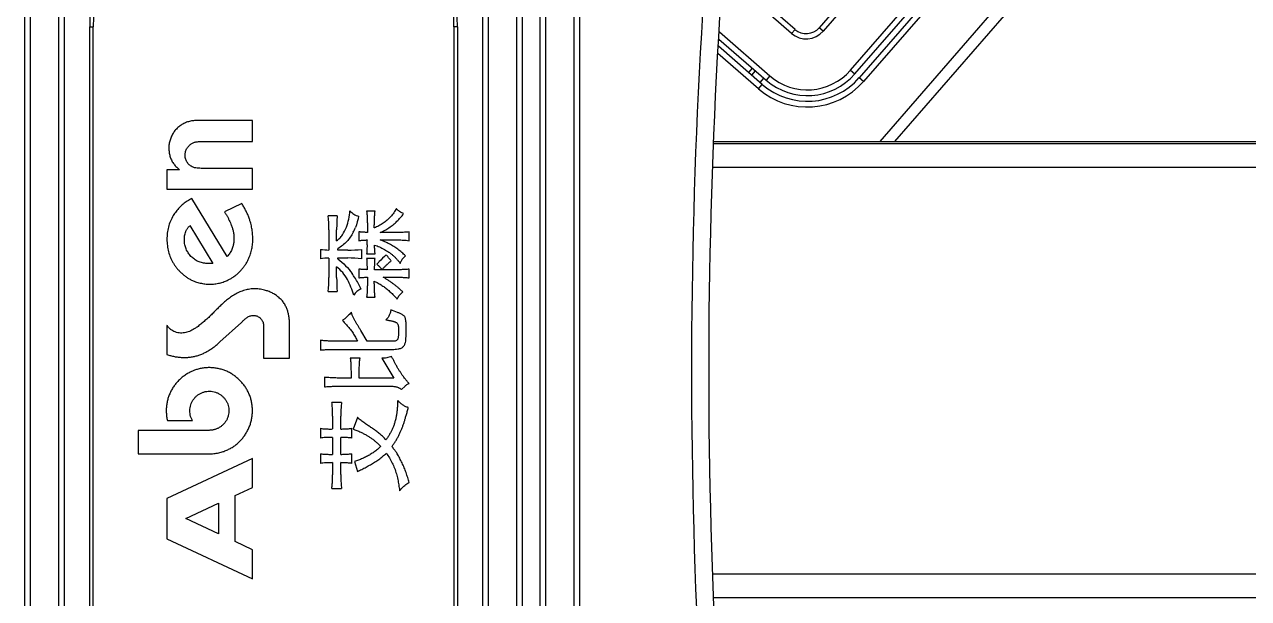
# Model space of a CAD drawing. Header units: millimetres. Extents: x -1070 to 42146, y 1440 to 12921.
# Drawn here: x 30904.1 to 31011, y 7308.5 to 7358.7 of the extents above; entities that cross this region are included whole.
import ezdxf

# ---------------------------------------------------------------- set-up
doc = ezdxf.new("R2010")
doc.units = ezdxf.units.MM
for name, color, linetype in [('DW-PLUS-PEIDIANHE实线CONTINUOUS', 7, 'Continuous'), ('DW-PLUS-XIANGTI实线CONTINUOUS', 7, 'Continuous'), ('MOUZU_COVER实线CONTINUOUS', 7, 'Continuous')]:
    doc.layers.add(name, color=color, linetype=linetype)

# ---------------------------------------------------------------- blocks, each defined once
blk = doc.blocks.new('HJRTY45UYJDFGD')
at = {"layer": 'DW-PLUS-PEIDIANHE实线CONTINUOUS', "color": 251}
for p, q in [((-18.25, 201.08), (-18.25, 798.72)), ((18.25, 798.72), (18.25, 201.08)), ((-18.75, 201.67), (-18.75, 798.13)), ((18.75, 798.13), (18.75, 201.67)), ((-21.75, 797.26), (-21.75, 202.54)), ((-21.25, 797.09), (-21.25, 202.71)), ((21.25, 202.71), (21.25, 797.09)), ((21.75, 202.54), (21.75, 797.26)), ((23.25, 796.54), (23.25, 203.26)), ((23.75, 795.88), (23.75, 203.92)), ((26.25, 205.3), (26.25, 794.5)), ((26.75, 205.18), (26.75, 794.62)), ((-16.05, 469.9), (-16.05, 529.9)), ((-16.05, 529.9), (-15.75, 529.9)), ((-15.75, 469.9), (-15.75, 529.9)), ((15.75, 529.9), (15.75, 469.9)), ((16.05, 529.9), (15.75, 529.9)), ((16.05, 529.9), (16.05, 469.9)), ((-1.84, 521.72), (-6.65, 521.72)), ((-1.84, 519.89), (-1.84, 521.72)), ((-5.98, 519.89), (-1.84, 519.89)), ((-9.31, 517.4), (-9.31, 515.73)), ((-8.2, 517.4), (-9.31, 517.4)), ((-1.84, 517.54), (-5.98, 517.54)), ((-1.84, 515.73), (-1.84, 517.54)), ((-9.31, 515.73), (-1.84, 515.73)), ((-4.05, 509.84), (-7.15, 514.92)), ((-2.78, 514.48), (-4.28, 513.74)), ((5.57, 513.4), (4.78, 513.4)), ((8.87, 513.8), (8.13, 513.8)), ((-7.31, 512.54), (-5.31, 509.24)), ((4.84, 512.19), (4.84, 510.41)), ((5.51, 511.21), (5.51, 512.19)), ((8.2, 512.59), (8.2, 511.95)), ((8.8, 512.34), (8.8, 512.59)), ((7.44, 512), (7.44, 511.23)), ((10.62, 511.94), (9.3, 511.94)), ((9.3, 511.3), (10.62, 511.3)), ((11.83, 511.23), (11.83, 512)), ((4.09, 510.47), (4.09, 509.65)), ((5.61, 510.4), (5.61, 510.53)), ((6.48, 510.4), (5.61, 510.4)), ((7.7, 509.65), (7.7, 510.47)), ((8.13, 510.09), (8.87, 510.09)), ((8.18, 510.87), (8.16, 510.43)), ((-5.31, 509.24), (-5.43, 509.23)), ((4.84, 509.71), (4.84, 508.01)), ((5.51, 508.01), (5.51, 508.95)), ((5.61, 509.63), (5.61, 509.72)), ((5.61, 509.72), (6.48, 509.72)), ((8.87, 509.68), (8.13, 509.68)), ((8.16, 509.36), (8.19, 508.69)), ((8.81, 508.68), (8.84, 509.36)), ((9.2, 509.36), (9.02, 509.17)), ((9.34, 508.87), (9.48, 508.72)), ((7.44, 508.75), (7.44, 507.98)), ((8.2, 508.04), (8.2, 507.5)), ((10.62, 508.68), (8.81, 508.68)), ((9.56, 508.05), (10.62, 508.05)), ((11.83, 507.98), (11.83, 508.75)), ((4.78, 506.79), (5.57, 506.79)), ((7.64, 507.01), (7.38, 507.52)), ((8.8, 507.55), (8.8, 507.69)), ((8.13, 506.29), (8.87, 506.29)), ((10.83, 504.97), (10.24, 505.19)), ((-9.31, 503.83), (-9.31, 501.29)), ((-4.69, 502.39), (-2.8, 504.1)), ((-0.87, 503.8), (-0.87, 500.96)), ((1.39, 500.96), (1.39, 503.89)), ((4.1, 502.53), (4.1, 501.68)), ((7.33, 502.46), (5.31, 502.46)), ((8.19, 502.46), (7.62, 503.4)), ((10.34, 502.46), (8.19, 502.46)), ((5.31, 501.74), (10.36, 501.74)), ((-0.87, 500.96), (1.39, 500.96)), ((7.55, 500.98), (6.7, 500.98)), ((9.45, 500.96), (10.5, 499.24)), ((-6.91, 499.91), (-7.34, 499.72)), ((4.44, 499.31), (4.44, 498.46)), ((6.77, 499.24), (5.65, 499.24)), ((6.77, 499.77), (6.77, 499.24)), ((7.48, 499.24), (7.48, 499.77)), ((10.5, 499.24), (7.48, 499.24)), ((5.65, 498.53), (10.32, 498.53)), ((11.18, 498.25), (11.48, 498.53)), ((5.94, 497.11), (5.09, 497.11)), ((-9.27, 495.54), (-7.09, 495.54)), ((5.16, 495.9), (5.16, 494.79)), ((5.87, 494.78), (5.87, 495.9)), ((7.34, 495.79), (6.94, 494.77)), ((-11.81, 494.67), (-11.81, 492.61)), ((-5.62, 494.67), (-11.81, 494.67)), ((4.1, 494.85), (4.1, 494)), ((5.16, 494.06), (5.16, 492.57)), ((5.87, 492.57), (5.87, 494.06)), ((6.84, 494), (6.84, 494.85)), ((-11.81, 492.61), (-6.11, 492.61)), ((-1.84, 492.21), (-9.31, 488.73)), ((-1.84, 489.68), (-1.84, 492.21)), ((4.1, 492.63), (4.1, 491.78)), ((5.16, 491.85), (5.16, 490.8)), ((5.87, 490.81), (5.87, 491.85)), ((6.84, 491.78), (6.84, 492.63)), ((7.06, 491.94), (7.32, 491.08)), ((-3.35, 488.97), (-1.84, 489.68)), ((5.09, 489.6), (5.94, 489.6)), ((-9.31, 488.73), (-9.31, 485.2)), ((-3.35, 484.96), (-3.35, 488.97)), ((-7.65, 486.96), (-4.8, 488.3)), ((-4.8, 488.3), (-4.8, 485.63)), ((-4.8, 485.63), (-7.65, 486.96)), ((-9.31, 485.2), (-1.84, 481.72)), ((-1.84, 484.25), (-3.35, 484.96)), ((-1.84, 481.72), (-1.84, 484.25))]:
    blk.add_line(p, q, dxfattribs=at)
for centre, radius, start, end in [((538, 499.9), 501.5, 173.6596, 186.3404), ((538, 499.9), 500, 173.7134, 186.2866), ((0, 529.9), 16.05, 0, 180), ((0, 529.9), 15.75, 0, 180), ((3.13, 513.97), 4.32, 332.3619, 338.417), ((-30.88, 512.12), 39.08, 358.1741, 358.7873), ((18.32, 500.69), 12.59, 132.3095, 136.4198), ((0.82, 504.06), 7.41, 31.8407, 35.4641), ((-0.41, 503.3), 8.86, 28.4225, 31.8243)]:
    blk.add_arc(centre, radius, start, end, dxfattribs=at)
for points, knots in [([(-6.65, 521.72), (-6.77, 521.72), (-7, 521.71), (-7.35, 521.65), (-7.69, 521.54), (-8, 521.37), (-8.19, 521.23), (-8.28, 521.16)], [0, 0, 0, 0, 0.200066, 0.400052, 0.599947, 0.799901, 1, 1, 1, 1]), ([(-8.28, 521.16), (-8.37, 521.08), (-8.56, 520.92), (-8.78, 520.61), (-8.95, 520.28), (-9.08, 519.93), (-9.12, 519.69), (-9.14, 519.56)], [0, 0, 0, 0, 0.199804, 0.399843, 0.599952, 0.800054, 1, 1, 1, 1]), ([(-9.14, 519.56), (-9.14, 519.45), (-9.15, 519.21), (-9.11, 518.86), (-9.03, 518.52), (-8.89, 518.2), (-8.7, 517.9), (-8.46, 517.64), (-8.29, 517.48), (-8.2, 517.4)], [0, 0, 0, 0, 0.142922, 0.285793, 0.428609, 0.571395, 0.714214, 0.857083, 1, 1, 1, 1]), ([(-7.12, 517.68), (-7.21, 517.74), (-7.39, 517.85), (-7.58, 518.1), (-7.7, 518.4), (-7.74, 518.71), (-7.69, 519.02), (-7.57, 519.32), (-7.43, 519.47), (-7.36, 519.55)], [0, 0, 0, 0, 0.142869, 0.285667, 0.428515, 0.571409, 0.714313, 0.857179, 1, 1, 1, 1]), ([(-7.36, 519.55), (-7.33, 519.58), (-7.26, 519.64), (-7.15, 519.71), (-7.03, 519.77), (-6.91, 519.82), (-6.82, 519.84), (-6.78, 519.85)], [0, 0, 0, 0, 0.20003, 0.400056, 0.600073, 0.800068, 1, 1, 1, 1]), ([(-6.78, 519.85), (-6.73, 519.86), (-6.63, 519.87), (-6.48, 519.88), (-6.32, 519.89), (-6.16, 519.89), (-6.04, 519.89), (-5.98, 519.89)], [0, 0, 0, 0, 0.190233, 0.380375, 0.570526, 0.760683, 1, 1, 1, 1]), ([(-5.98, 517.54), (-6.06, 517.54), (-6.21, 517.54), (-6.44, 517.55), (-6.68, 517.56), (-6.91, 517.59), (-7.05, 517.65), (-7.12, 517.68)], [0, 0, 0, 0, 0.200135, 0.400253, 0.600346, 0.800314, 1, 1, 1, 1]), ([(-7.15, 514.92), (-7.28, 514.84), (-7.54, 514.69), (-7.89, 514.43), (-8.22, 514.13), (-8.51, 513.79), (-8.68, 513.55), (-8.76, 513.42)], [0, 0, 0, 0, 0.200166, 0.400148, 0.600107, 0.800058, 1, 1, 1, 1]), ([(-2.06, 512.96), (-2.09, 513.07), (-2.16, 513.28), (-2.29, 513.59), (-2.44, 513.89), (-2.6, 514.19), (-2.72, 514.38), (-2.78, 514.48)], [0, 0, 0, 0, 0.200139, 0.400099, 0.600064, 0.800032, 1, 1, 1, 1]), ([(-8.76, 513.42), (-8.84, 513.26), (-9.02, 512.94), (-9.19, 512.42), (-9.29, 511.89), (-9.32, 511.34), (-9.28, 510.8), (-9.19, 510.26), (-9.07, 509.92), (-9, 509.75)], [0, 0, 0, 0, 0.142839, 0.28568, 0.428535, 0.571412, 0.714297, 0.857163, 1, 1, 1, 1]), ([(-4.28, 513.74), (-4.24, 513.67), (-4.15, 513.54), (-4.03, 513.33), (-3.92, 513.11), (-3.81, 512.9), (-3.75, 512.75), (-3.72, 512.67)], [0, 0, 0, 0, 0.20001, 0.400012, 0.600012, 0.800009, 1, 1, 1, 1]), ([(5.51, 511.21), (5.6, 511.28), (5.79, 511.44), (6.1, 511.84), (6.49, 512.61), (6.63, 513.35), (6.67, 513.84)], [0, 0, 0, 0, 0.125086, 0.250245, 0.500347, 1, 1, 1, 1]), ([(5.57, 513.4), (5.54, 513.2), (5.52, 512.8), (5.51, 512.39), (5.51, 512.19)], [0, 0, 0, 0, 0.499656, 1, 1, 1, 1]), ([(6.67, 513.84), (6.77, 513.73), (6.99, 513.51), (7.28, 513.41), (7.43, 513.38)], [0, 0, 0, 0, 0.500422, 1, 1, 1, 1]), ([(8.13, 513.8), (8.14, 513.75), (8.15, 513.63), (8.17, 513.46), (8.18, 513.29), (8.18, 513.11), (8.19, 512.94), (8.19, 512.77), (8.2, 512.65), (8.2, 512.59)], [0, 0, 0, 0, 0.142814, 0.285678, 0.428548, 0.571419, 0.714284, 0.857154, 1, 1, 1, 1]), ([(10.73, 514.05), (10.69, 513.98), (10.62, 513.86), (10.5, 513.67), (10.37, 513.49), (10.23, 513.33), (10.08, 513.17), (9.92, 513.02), (9.75, 512.88), (9.58, 512.75), (9.39, 512.64), (9.2, 512.53), (9, 512.43), (8.87, 512.37), (8.8, 512.34), (8.8, 512.34)], [0, 0, 0, 0, 0.083196, 0.166384, 0.24957, 0.332755, 0.415939, 0.499119, 0.582303, 0.665492, 0.748677, 0.831869, 0.915062, 0.998254, 1, 1, 1, 1]), ([(8.8, 512.59), (8.8, 512.65), (8.81, 512.77), (8.81, 512.94), (8.82, 513.11), (8.82, 513.29), (8.83, 513.46), (8.85, 513.63), (8.86, 513.75), (8.87, 513.8)], [0, 0, 0, 0, 0.144002, 0.28669, 0.429372, 0.572049, 0.714736, 0.857414, 1, 1, 1, 1]), ([(9.3, 511.94), (9.37, 511.97), (9.5, 512.03), (9.7, 512.13), (9.89, 512.24), (10.08, 512.36), (10.27, 512.49), (10.44, 512.62), (10.61, 512.76), (10.78, 512.92), (10.93, 513.08), (11.08, 513.24), (11.22, 513.41), (11.31, 513.53), (11.36, 513.59)], [0, 0, 0, 0, 0.083268, 0.166612, 0.249951, 0.333291, 0.416627, 0.499962, 0.583299, 0.666636, 0.749976, 0.833317, 0.916657, 1, 1, 1, 1]), ([(11.36, 513.59), (11.31, 513.61), (11.21, 513.65), (11.07, 513.73), (10.95, 513.82), (10.83, 513.93), (10.76, 514.01), (10.73, 514.05)], [0, 0, 0, 0, 0.20017, 0.400117, 0.600031, 0.799984, 1, 1, 1, 1]), ([(-7.21, 509.86), (-7.29, 509.96), (-7.46, 510.15), (-7.64, 510.5), (-7.76, 510.87), (-7.8, 511.26), (-7.78, 511.65), (-7.71, 511.9), (-7.67, 512.02)], [0, 0, 0, 0, 0.166762, 0.333394, 0.500045, 0.666766, 0.833456, 1, 1, 1, 1]), ([(-7.67, 512.02), (-7.65, 512.06), (-7.63, 512.12), (-7.58, 512.21), (-7.52, 512.3), (-7.45, 512.39), (-7.38, 512.47), (-7.33, 512.52), (-7.31, 512.54)], [0, 0, 0, 0, 0.16667, 0.333328, 0.499995, 0.666656, 0.833329, 1, 1, 1, 1]), ([(-3.72, 512.67), (-3.68, 512.58), (-3.61, 512.39), (-3.53, 512.11), (-3.47, 511.81), (-3.45, 511.52), (-3.46, 511.22), (-3.49, 510.92), (-3.55, 510.73), (-3.58, 510.64)], [0, 0, 0, 0, 0.142907, 0.28578, 0.428641, 0.571487, 0.714343, 0.857182, 1, 1, 1, 1]), ([(-2.09, 509.86), (-2.04, 510), (-1.94, 510.28), (-1.85, 510.73), (-1.81, 511.18), (-1.81, 511.63), (-1.86, 512.08), (-1.93, 512.53), (-2.01, 512.82), (-2.06, 512.96)], [0, 0, 0, 0, 0.142825, 0.285669, 0.428521, 0.57139, 0.714262, 0.857132, 1, 1, 1, 1]), ([(6.96, 511.97), (6.81, 511.67), (6.43, 511.12), (5.9, 510.7), (5.61, 510.53)], [0, 0, 0, 0, 0.500157, 1, 1, 1, 1]), ([(8.2, 511.95), (8.16, 511.95), (8.09, 511.95), (7.98, 511.96), (7.87, 511.96), (7.77, 511.97), (7.66, 511.98), (7.55, 511.99), (7.48, 512), (7.44, 512)], [0, 0, 0, 0, 0.142818, 0.285693, 0.428575, 0.57145, 0.714321, 0.857196, 1, 1, 1, 1]), ([(7.44, 511.23), (7.49, 511.24), (7.57, 511.25), (7.69, 511.26), (7.82, 511.27), (7.94, 511.28), (8.07, 511.29), (8.15, 511.29), (8.19, 511.29)], [0, 0, 0, 0, 0.166631, 0.333309, 0.499982, 0.66666, 0.833338, 1, 1, 1, 1]), ([(11.52, 509.91), (11.47, 509.96), (11.36, 510.06), (11.2, 510.21), (11.03, 510.35), (10.86, 510.48), (10.68, 510.61), (10.49, 510.73), (10.3, 510.84), (10.11, 510.95), (9.91, 511.04), (9.71, 511.13), (9.51, 511.22), (9.37, 511.28), (9.3, 511.3)], [0, 0, 0, 0, 0.083339, 0.166671, 0.250004, 0.333334, 0.416667, 0.499998, 0.583329, 0.66666, 0.749993, 0.833328, 0.916663, 1, 1, 1, 1]), ([(11.83, 512), (11.76, 511.99), (11.63, 511.97), (11.43, 511.96), (11.23, 511.95), (11.03, 511.95), (10.82, 511.94), (10.69, 511.94), (10.62, 511.94)], [0, 0, 0, 0, 0.166552, 0.333174, 0.499809, 0.666436, 0.833064, 1, 1, 1, 1]), ([(10.62, 511.3), (10.7, 511.3), (10.86, 511.3), (11.11, 511.29), (11.35, 511.28), (11.59, 511.27), (11.75, 511.25), (11.83, 511.23)], [0, 0, 0, 0, 0.200067, 0.400092, 0.600111, 0.800129, 1, 1, 1, 1]), ([(-3.58, 510.64), (-3.6, 510.58), (-3.64, 510.46), (-3.73, 510.29), (-3.82, 510.13), (-3.93, 509.98), (-4.01, 509.89), (-4.05, 509.84)], [0, 0, 0, 0, 0.200067, 0.400046, 0.600025, 0.800002, 1, 1, 1, 1]), ([(8.16, 510.43), (8.16, 510.42), (8.16, 510.35), (8.15, 510.24), (8.14, 510.14), (8.13, 510.09)], [0, 0, 0, 0, 0.122999, 0.561637, 1, 1, 1, 1]), ([(8.83, 510.84), (8.9, 510.82), (9.04, 510.77), (9.26, 510.68), (9.47, 510.58), (9.68, 510.47), (9.88, 510.35), (10.07, 510.23), (10.26, 510.09), (10.44, 509.94), (10.61, 509.78), (10.77, 509.61), (10.92, 509.43), (11.02, 509.31), (11.06, 509.25)], [0, 0, 0, 0, 0.081781, 0.165256, 0.248732, 0.332208, 0.415684, 0.499158, 0.582632, 0.666105, 0.749579, 0.833053, 0.916526, 1, 1, 1, 1]), ([(8.87, 510.09), (8.87, 510.13), (8.85, 510.21), (8.84, 510.34), (8.84, 510.47), (8.83, 510.59), (8.82, 510.72), (8.83, 510.8), (8.83, 510.84)], [0, 0, 0, 0, 0.166957, 0.33398, 0.501012, 0.66804, 0.835072, 1, 1, 1, 1]), ([(10.28, 509.47), (10.26, 509.48), (10.23, 509.53), (10.16, 509.6), (10.08, 509.69), (10.01, 509.79), (9.94, 509.88), (9.88, 509.95), (9.85, 509.99), (9.85, 510)], [0, 0, 0, 0, 0.08103, 0.257649, 0.434286, 0.610922, 0.78758, 0.96421, 1, 1, 1, 1]), ([(11.06, 509.25), (11.08, 509.3), (11.12, 509.4), (11.2, 509.54), (11.29, 509.68), (11.4, 509.8), (11.48, 509.87), (11.52, 509.91)], [0, 0, 0, 0, 0.200045, 0.400024, 0.599976, 0.799961, 1, 1, 1, 1]), ([(-9, 509.75), (-8.97, 509.66), (-8.89, 509.49), (-8.75, 509.25), (-8.6, 509.02), (-8.42, 508.8), (-8.3, 508.66), (-8.23, 508.59)], [0, 0, 0, 0, 0.200047, 0.400031, 0.600015, 0.800005, 1, 1, 1, 1]), ([(-5.43, 509.23), (-5.56, 509.22), (-5.82, 509.22), (-6.21, 509.28), (-6.58, 509.4), (-6.92, 509.59), (-7.11, 509.77), (-7.21, 509.86)], [0, 0, 0, 0, 0.200194, 0.400199, 0.600127, 0.800044, 1, 1, 1, 1]), ([(-2.89, 508.59), (-2.82, 508.67), (-2.69, 508.82), (-2.51, 509.06), (-2.34, 509.31), (-2.2, 509.58), (-2.13, 509.76), (-2.09, 509.86)], [0, 0, 0, 0, 0.200078, 0.400064, 0.600041, 0.800022, 1, 1, 1, 1]), ([(7, 506.47), (6.86, 506.94), (6.6, 507.64), (6.06, 508.46), (5.7, 508.8), (5.51, 508.95)], [0, 0, 0, 0, 0.499987, 0.750113, 1, 1, 1, 1]), ([(8.13, 509.68), (8.14, 509.62), (8.15, 509.52), (8.16, 509.41), (8.16, 509.36)], [0, 0, 0, 0, 0.514907, 1, 1, 1, 1]), ([(8.84, 509.36), (8.84, 509.41), (8.85, 509.52), (8.86, 509.62), (8.87, 509.68)], [0, 0, 0, 0, 0.484491, 1, 1, 1, 1]), ([(9.02, 509.17), (9.05, 509.14), (9.11, 509.09), (9.2, 509.01), (9.28, 508.94), (9.32, 508.89), (9.34, 508.87)], [0, 0, 0, 0, 0.274445, 0.548822, 0.8232, 1, 1, 1, 1]), ([(9.48, 508.72), (9.5, 508.74), (9.54, 508.78), (9.61, 508.86), (9.7, 508.94), (9.78, 509.03), (9.87, 509.11), (9.94, 509.19), (9.99, 509.23), (10, 509.24)], [0, 0, 0, 0, 0.0962, 0.257779, 0.41936, 0.580943, 0.742475, 0.904056, 1, 1, 1, 1]), ([(10, 509.24), (10.02, 509.26), (10.06, 509.29), (10.13, 509.36), (10.21, 509.42), (10.26, 509.46), (10.28, 509.47)], [0, 0, 0, 0, 0.137871, 0.477303, 0.816731, 1, 1, 1, 1]), ([(-8.23, 508.59), (-8.16, 508.52), (-8.02, 508.38), (-7.79, 508.18), (-7.55, 508.01), (-7.29, 507.85), (-7.11, 507.77), (-7.02, 507.73)], [0, 0, 0, 0, 0.200093, 0.400077, 0.600056, 0.800027, 1, 1, 1, 1]), ([(-4.11, 507.73), (-4.02, 507.78), (-3.83, 507.86), (-3.58, 508.01), (-3.33, 508.19), (-3.1, 508.38), (-2.96, 508.52), (-2.89, 508.59)], [0, 0, 0, 0, 0.200081, 0.400057, 0.600035, 0.800013, 1, 1, 1, 1]), ([(8.19, 508.69), (8.14, 508.7), (8.04, 508.7), (7.89, 508.71), (7.74, 508.72), (7.59, 508.73), (7.49, 508.74), (7.44, 508.75)], [0, 0, 0, 0, 0.200066, 0.400085, 0.600099, 0.800107, 1, 1, 1, 1]), ([(7.44, 507.98), (7.49, 507.99), (7.59, 508.01), (7.74, 508.02), (7.89, 508.03), (8.05, 508.03), (8.15, 508.04), (8.2, 508.04)], [0, 0, 0, 0, 0.199942, 0.399952, 0.599965, 0.79998, 1, 1, 1, 1]), ([(11.28, 506.77), (11.21, 506.83), (11.08, 506.95), (10.87, 507.13), (10.67, 507.3), (10.45, 507.46), (10.24, 507.62), (10.02, 507.77), (9.79, 507.92), (9.64, 508.01), (9.56, 508.05)], [0, 0, 0, 0, 0.125006, 0.250006, 0.375009, 0.500004, 0.625006, 0.750005, 0.875005, 1, 1, 1, 1]), ([(11.44, 508.71), (11.4, 508.71), (11.3, 508.7), (11.14, 508.7), (10.97, 508.69), (10.8, 508.69), (10.68, 508.68), (10.62, 508.68)], [0, 0, 0, 0, 0.158046, 0.36854, 0.579022, 0.789515, 1, 1, 1, 1]), ([(10.62, 508.05), (10.69, 508.05), (10.82, 508.05), (11.03, 508.04), (11.23, 508.03), (11.43, 508.02), (11.63, 508.01), (11.76, 507.99), (11.83, 507.98)], [0, 0, 0, 0, 0.166725, 0.33341, 0.500087, 0.666767, 0.833438, 1, 1, 1, 1]), ([(11.83, 508.75), (11.77, 508.74), (11.66, 508.72), (11.53, 508.72), (11.46, 508.71), (11.44, 508.71)], [0, 0, 0, 0, 0.444527, 0.889208, 1, 1, 1, 1]), ([(-7.02, 507.73), (-6.89, 507.67), (-6.62, 507.57), (-6.2, 507.48), (-5.78, 507.43), (-5.35, 507.43), (-4.92, 507.48), (-4.5, 507.58), (-4.24, 507.68), (-4.11, 507.73)], [0, 0, 0, 0, 0.142938, 0.285776, 0.428623, 0.571481, 0.714323, 0.857162, 1, 1, 1, 1]), ([(-0.79, 506.92), (-0.95, 506.95), (-1.25, 507.02), (-1.72, 507.04), (-2.18, 506.99), (-2.63, 506.88), (-3.07, 506.71), (-3.48, 506.49), (-3.73, 506.31), (-3.86, 506.22)], [0, 0, 0, 0, 0.142846, 0.285672, 0.428496, 0.571331, 0.714197, 0.857089, 1, 1, 1, 1]), ([(1.1, 505.45), (1.04, 505.55), (0.94, 505.76), (0.72, 506.04), (0.46, 506.29), (0.18, 506.5), (-0.13, 506.67), (-0.46, 506.82), (-0.68, 506.88), (-0.79, 506.92)], [0, 0, 0, 0, 0.142827, 0.285651, 0.42849, 0.571345, 0.714213, 0.857091, 1, 1, 1, 1]), ([(7.64, 507.01), (7.51, 506.95), (7.25, 506.81), (7.08, 506.58), (7, 506.47)], [0, 0, 0, 0, 0.499064, 1, 1, 1, 1]), ([(8.17, 506.67), (8.17, 506.66), (8.16, 506.59), (8.15, 506.46), (8.14, 506.34), (8.13, 506.29)], [0, 0, 0, 0, 0.110512, 0.555396, 1, 1, 1, 1]), ([(8.2, 507.5), (8.2, 507.44), (8.19, 507.32), (8.19, 507.15), (8.18, 506.98), (8.18, 506.82), (8.17, 506.72), (8.17, 506.67)], [0, 0, 0, 0, 0.211992, 0.422041, 0.632088, 0.842126, 1, 1, 1, 1]), ([(8.8, 507.69), (8.8, 507.68), (8.86, 507.66), (8.98, 507.61), (9.14, 507.52), (9.31, 507.42), (9.47, 507.32), (9.62, 507.22), (9.77, 507.1), (9.92, 506.99), (10.07, 506.87), (10.21, 506.74), (10.35, 506.61), (10.48, 506.48), (10.61, 506.34), (10.71, 506.22), (10.77, 506.15), (10.79, 506.12)], [0, 0, 0, 0, 0.001371, 0.075313, 0.149253, 0.223196, 0.297138, 0.37108, 0.445024, 0.518965, 0.592909, 0.666852, 0.740794, 0.814737, 0.888677, 0.962667, 1, 1, 1, 1]), ([(8.87, 506.29), (8.86, 506.34), (8.85, 506.46), (8.83, 506.63), (8.82, 506.8), (8.82, 506.98), (8.81, 507.15), (8.81, 507.32), (8.8, 507.46), (8.8, 507.53), (8.8, 507.55)], [0, 0, 0, 0, 0.136499, 0.273049, 0.409595, 0.546149, 0.682702, 0.819253, 0.957022, 1, 1, 1, 1]), ([(10.79, 506.12), (10.81, 506.17), (10.86, 506.27), (10.95, 506.41), (11.05, 506.54), (11.16, 506.66), (11.24, 506.74), (11.28, 506.77)], [0, 0, 0, 0, 0.194975, 0.396202, 0.597437, 0.798707, 1, 1, 1, 1]), ([(-3.86, 506.22), (-3.97, 506.14), (-4.2, 505.96), (-4.52, 505.67), (-4.83, 505.37), (-5.13, 505.06), (-5.43, 504.76), (-5.74, 504.46), (-5.96, 504.27), (-6.07, 504.18)], [0, 0, 0, 0, 0.142841, 0.285691, 0.428555, 0.571419, 0.714286, 0.857145, 1, 1, 1, 1]), ([(-2.8, 504.1), (-2.73, 504.17), (-2.59, 504.3), (-2.37, 504.49), (-2.12, 504.65), (-1.83, 504.72), (-1.53, 504.69), (-1.26, 504.57), (-1.05, 504.36), (-0.9, 504.1), (-0.88, 503.9), (-0.87, 503.8)], [0, 0, 0, 0, 0.111122, 0.222177, 0.333041, 0.443591, 0.554201, 0.664816, 0.77544, 0.886059, 1, 1, 1, 1]), ([(1.39, 503.89), (1.39, 503.99), (1.39, 504.21), (1.36, 504.53), (1.3, 504.84), (1.22, 505.15), (1.14, 505.35), (1.1, 505.45)], [0, 0, 0, 0, 0.200042, 0.400061, 0.600066, 0.800043, 1, 1, 1, 1]), ([(6.81, 504.98), (6.77, 504.94), (6.69, 504.86), (6.56, 504.73), (6.43, 504.6), (6.3, 504.48), (6.17, 504.36), (6.07, 504.29), (6.03, 504.25)], [0, 0, 0, 0, 0.16667, 0.333345, 0.500017, 0.666684, 0.833347, 1, 1, 1, 1]), ([(7.62, 503.4), (7.57, 503.48), (7.49, 503.62), (7.35, 503.84), (7.22, 504.05), (7.09, 504.27), (6.98, 504.5), (6.87, 504.73), (6.83, 504.9), (6.81, 504.98)], [0, 0, 0, 0, 0.142885, 0.285777, 0.428668, 0.571553, 0.714423, 0.857259, 1, 1, 1, 1]), ([(10.24, 505.19), (10.23, 505.15), (10.23, 505.05), (10.19, 504.91), (10.14, 504.78), (10.08, 504.65), (10.01, 504.53), (9.92, 504.42), (9.85, 504.35), (9.81, 504.32)], [0, 0, 0, 0, 0.143233, 0.286011, 0.428789, 0.571566, 0.714346, 0.85713, 1, 1, 1, 1]), ([(11.4, 504.66), (11.37, 504.68), (11.3, 504.74), (11.19, 504.81), (11.07, 504.87), (10.95, 504.92), (10.87, 504.95), (10.83, 504.97)], [0, 0, 0, 0, 0.19993, 0.399905, 0.599913, 0.799948, 1, 1, 1, 1]), ([(11.57, 504.03), (11.57, 504.08), (11.56, 504.16), (11.55, 504.3), (11.52, 504.42), (11.49, 504.55), (11.43, 504.62), (11.4, 504.66)], [0, 0, 0, 0, 0.200298, 0.400592, 0.600839, 0.800902, 1, 1, 1, 1]), ([(-6.83, 503.58), (-6.89, 503.54), (-7.02, 503.46), (-7.23, 503.35), (-7.45, 503.26), (-7.67, 503.2), (-7.9, 503.17), (-8.13, 503.16), (-8.37, 503.19), (-8.59, 503.25), (-8.8, 503.35), (-8.99, 503.48), (-9.16, 503.64), (-9.26, 503.77), (-9.31, 503.83)], [0, 0, 0, 0, 0.08337, 0.166734, 0.250094, 0.333444, 0.416785, 0.500112, 0.583426, 0.66673, 0.750033, 0.833341, 0.916661, 1, 1, 1, 1]), ([(-6.07, 504.18), (-6.11, 504.14), (-6.21, 504.05), (-6.36, 503.93), (-6.51, 503.81), (-6.67, 503.69), (-6.77, 503.62), (-6.83, 503.58)], [0, 0, 0, 0, 0.200032, 0.400026, 0.60002, 0.800012, 1, 1, 1, 1]), ([(6.03, 504.25), (6.07, 504.2), (6.17, 504.1), (6.31, 503.95), (6.44, 503.8), (6.58, 503.64), (6.71, 503.48), (6.79, 503.37), (6.83, 503.32)], [0, 0, 0, 0, 0.16666, 0.333319, 0.499977, 0.666635, 0.833296, 1, 1, 1, 1]), ([(9.81, 504.32), (9.86, 504.31), (9.94, 504.3), (10.07, 504.27), (10.19, 504.25), (10.32, 504.22), (10.4, 504.2), (10.44, 504.19)], [0, 0, 0, 0, 0.200002, 0.400001, 0.600003, 0.800002, 1, 1, 1, 1]), ([(10.36, 501.74), (10.45, 501.74), (10.62, 501.74), (10.88, 501.77), (11.14, 501.83), (11.36, 501.98), (11.49, 502.21), (11.55, 502.47), (11.57, 502.73), (11.57, 502.99), (11.57, 503.25), (11.57, 503.51), (11.57, 503.77), (11.57, 503.95), (11.57, 504.03)], [0, 0, 0, 0, 0.083446, 0.166849, 0.250097, 0.333007, 0.415986, 0.499278, 0.582688, 0.666145, 0.749607, 0.83307, 0.916532, 1, 1, 1, 1]), ([(10.44, 504.19), (10.47, 504.18), (10.52, 504.16), (10.61, 504.13), (10.69, 504.1), (10.77, 504.05), (10.82, 503.98), (10.86, 503.9), (10.89, 503.81), (10.9, 503.73), (10.9, 503.64), (10.9, 503.55), (10.9, 503.46), (10.9, 503.37), (10.9, 503.28), (10.9, 503.19), (10.9, 503.1), (10.9, 503.05), (10.9, 503.02)], [0, 0, 0, 0, 0.062539, 0.125064, 0.187546, 0.249948, 0.312321, 0.374731, 0.437201, 0.499704, 0.56222, 0.62476, 0.687298, 0.749838, 0.812376, 0.874915, 0.937451, 1, 1, 1, 1]), ([(5.31, 502.46), (5.24, 502.46), (5.11, 502.46), (4.91, 502.47), (4.7, 502.47), (4.5, 502.49), (4.3, 502.5), (4.17, 502.52), (4.1, 502.53)], [0, 0, 0, 0, 0.16668, 0.333357, 0.500038, 0.666722, 0.833397, 1, 1, 1, 1]), ([(6.83, 503.32), (6.87, 503.26), (6.94, 503.15), (7.05, 502.98), (7.15, 502.81), (7.24, 502.64), (7.3, 502.52), (7.33, 502.46)], [0, 0, 0, 0, 0.19999, 0.399987, 0.599989, 0.799991, 1, 1, 1, 1]), ([(10.73, 502.52), (10.69, 502.5), (10.61, 502.46), (10.48, 502.46), (10.39, 502.46), (10.34, 502.46)], [0, 0, 0, 0, 0.332369, 0.665914, 1, 1, 1, 1]), ([(10.9, 503.02), (10.9, 502.98), (10.9, 502.91), (10.89, 502.8), (10.87, 502.69), (10.82, 502.59), (10.76, 502.54), (10.73, 502.52)], [0, 0, 0, 0, 0.200402, 0.400745, 0.600893, 0.800615, 1, 1, 1, 1]), ([(-9.31, 501.29), (-9.2, 501.25), (-8.99, 501.19), (-8.66, 501.11), (-8.33, 501.06), (-8, 501.03), (-7.66, 501.03), (-7.33, 501.05), (-7, 501.1), (-6.67, 501.18), (-6.35, 501.29), (-6.05, 501.42), (-5.75, 501.58), (-5.47, 501.76), (-5.19, 501.95), (-4.93, 502.16), (-4.77, 502.31), (-4.69, 502.39)], [0, 0, 0, 0, 0.066845, 0.133502, 0.200158, 0.266811, 0.333464, 0.400114, 0.466764, 0.53341, 0.600061, 0.666712, 0.733365, 0.800021, 0.866679, 0.933339, 1, 1, 1, 1]), ([(4.1, 501.68), (4.16, 501.69), (4.27, 501.7), (4.44, 501.71), (4.62, 501.72), (4.79, 501.73), (4.96, 501.74), (5.14, 501.74), (5.25, 501.74), (5.31, 501.74)], [0, 0, 0, 0, 0.142771, 0.285628, 0.428496, 0.571355, 0.71422, 0.85709, 1, 1, 1, 1]), ([(6.7, 500.98), (6.71, 500.92), (6.73, 500.81), (6.74, 500.63), (6.75, 500.46), (6.75, 500.29), (6.76, 500.11), (6.76, 499.94), (6.77, 499.82), (6.77, 499.77)], [0, 0, 0, 0, 0.142618, 0.285287, 0.427961, 0.570634, 0.713305, 0.85598, 1, 1, 1, 1]), ([(7.48, 499.77), (7.48, 499.82), (7.48, 499.94), (7.49, 500.11), (7.49, 500.29), (7.5, 500.46), (7.51, 500.63), (7.52, 500.81), (7.54, 500.92), (7.55, 500.98)], [0, 0, 0, 0, 0.144068, 0.286744, 0.429415, 0.572084, 0.714756, 0.857422, 1, 1, 1, 1]), ([(10.3, 501.13), (10.24, 501.11), (10.1, 501.05), (9.89, 501), (9.67, 500.96), (9.52, 500.96), (9.45, 500.96)], [0, 0, 0, 0, 0.250077, 0.500054, 0.750029, 1, 1, 1, 1]), ([(10.98, 499.9), (10.93, 499.98), (10.83, 500.14), (10.69, 500.38), (10.56, 500.63), (10.43, 500.88), (10.35, 501.05), (10.3, 501.13)], [0, 0, 0, 0, 0.20012, 0.400092, 0.600065, 0.800031, 1, 1, 1, 1]), ([(-7.34, 499.72), (-7.35, 499.71), (-7.47, 499.65), (-7.69, 499.52), (-7.97, 499.31), (-8.23, 499.08), (-8.47, 498.82), (-8.69, 498.55), (-8.88, 498.25), (-9.04, 497.94), (-9.17, 497.61), (-9.27, 497.28), (-9.34, 496.93), (-9.37, 496.58), (-9.37, 496.23), (-9.34, 495.88), (-9.3, 495.65), (-9.27, 495.54)], [0, 0, 0, 0, 0.010834, 0.08149, 0.152146, 0.222803, 0.293451, 0.364106, 0.434762, 0.505418, 0.576073, 0.646726, 0.717381, 0.788034, 0.858689, 0.929344, 1, 1, 1, 1]), ([(-4.57, 492.76), (-4.46, 492.79), (-4.24, 492.86), (-3.92, 493.01), (-3.61, 493.18), (-3.32, 493.38), (-3.05, 493.61), (-2.81, 493.86), (-2.58, 494.13), (-2.39, 494.42), (-2.22, 494.73), (-2.08, 495.05), (-1.97, 495.38), (-1.89, 495.73), (-1.85, 496.08), (-1.83, 496.43), (-1.86, 496.78), (-1.91, 497.12), (-1.99, 497.47), (-2.11, 497.8), (-2.26, 498.12), (-2.44, 498.42), (-2.64, 498.7), (-2.87, 498.97), (-3.12, 499.21), (-3.4, 499.43), (-3.69, 499.63), (-4, 499.79), (-4.32, 499.93), (-4.66, 500.03), (-5, 500.1), (-5.35, 500.14), (-5.7, 500.15), (-6.05, 500.12), (-6.4, 500.07), (-6.69, 499.99), (-6.86, 499.93), (-6.91, 499.91)], [0, 0, 0, 0, 0.029076, 0.058031, 0.086985, 0.115941, 0.144895, 0.17385, 0.202805, 0.23176, 0.260715, 0.28967, 0.318624, 0.347579, 0.376533, 0.405485, 0.434439, 0.463394, 0.492348, 0.521302, 0.550257, 0.579212, 0.608167, 0.637122, 0.666074, 0.695029, 0.723984, 0.752939, 0.781894, 0.810848, 0.839802, 0.868757, 0.897708, 0.926662, 0.955616, 0.98457, 1, 1, 1, 1]), ([(5.65, 499.24), (5.58, 499.24), (5.45, 499.24), (5.25, 499.25), (5.05, 499.26), (4.84, 499.27), (4.64, 499.28), (4.51, 499.3), (4.44, 499.31)], [0, 0, 0, 0, 0.16673, 0.333412, 0.500088, 0.666769, 0.83344, 1, 1, 1, 1]), ([(11.83, 498.77), (11.78, 498.83), (11.67, 498.95), (11.52, 499.13), (11.38, 499.31), (11.24, 499.5), (11.11, 499.7), (11.02, 499.83), (10.98, 499.9)], [0, 0, 0, 0, 0.166664, 0.333324, 0.499993, 0.666662, 0.833332, 1, 1, 1, 1]), ([(4.44, 498.46), (4.51, 498.47), (4.64, 498.49), (4.84, 498.5), (5.05, 498.51), (5.25, 498.52), (5.45, 498.52), (5.58, 498.53), (5.65, 498.53)], [0, 0, 0, 0, 0.166603, 0.33328, 0.499963, 0.666642, 0.833323, 1, 1, 1, 1]), ([(10.32, 498.53), (10.35, 498.52), (10.43, 498.52), (10.55, 498.5), (10.67, 498.48), (10.74, 498.47), (10.78, 498.46)], [0, 0, 0, 0, 0.25012, 0.500153, 0.750174, 1, 1, 1, 1]), ([(10.78, 498.46), (10.81, 498.44), (10.87, 498.42), (10.95, 498.38), (11.03, 498.34), (11.1, 498.3), (11.15, 498.26), (11.18, 498.25)], [0, 0, 0, 0, 0.20008, 0.400045, 0.600026, 0.800019, 1, 1, 1, 1]), ([(11.48, 498.53), (11.52, 498.56), (11.59, 498.62), (11.71, 498.7), (11.79, 498.75), (11.83, 498.77)], [0, 0, 0, 0, 0.333271, 0.666638, 1, 1, 1, 1]), ([(-7.09, 495.54), (-7.13, 495.61), (-7.21, 495.76), (-7.28, 496.01), (-7.31, 496.27), (-7.31, 496.52), (-7.27, 496.78), (-7.19, 497.02), (-7.08, 497.25), (-6.93, 497.46), (-6.75, 497.65), (-6.55, 497.81), (-6.33, 497.93), (-6.09, 498.02), (-5.83, 498.08), (-5.58, 498.09), (-5.32, 498.07), (-5.07, 498.01), (-4.83, 497.91), (-4.61, 497.77), (-4.42, 497.61), (-4.25, 497.42), (-4.1, 497.2), (-4.03, 497.05), (-4, 496.97), (-4, 496.97)], [0, 0, 0, 0, 0.045477, 0.090924, 0.136372, 0.181818, 0.227264, 0.272711, 0.31816, 0.363609, 0.409056, 0.454505, 0.499954, 0.545401, 0.590848, 0.636292, 0.681739, 0.727186, 0.772634, 0.818083, 0.863532, 0.908979, 0.954428, 0.999876, 1, 1, 1, 1]), ([(5.16, 495.9), (5.16, 495.98), (5.15, 496.14), (5.15, 496.38), (5.14, 496.62), (5.12, 496.87), (5.1, 497.03), (5.09, 497.11)], [0, 0, 0, 0, 0.197723, 0.398321, 0.59892, 0.799513, 1, 1, 1, 1]), ([(5.94, 497.11), (5.93, 497.03), (5.91, 496.87), (5.89, 496.62), (5.88, 496.38), (5.88, 496.14), (5.87, 495.98), (5.87, 495.9)], [0, 0, 0, 0, 0.199873, 0.39989, 0.599909, 0.799934, 1, 1, 1, 1]), ([(10.84, 497.29), (10.83, 497.18), (10.83, 496.97), (10.81, 496.64), (10.78, 496.31), (10.73, 495.99), (10.67, 495.67), (10.61, 495.46), (10.58, 495.35)], [0, 0, 0, 0, 0.166668, 0.333339, 0.500007, 0.666674, 0.833337, 1, 1, 1, 1]), ([(11.76, 496.66), (11.67, 496.69), (11.49, 496.75), (11.25, 496.9), (11.03, 497.09), (10.9, 497.22), (10.84, 497.29)], [0, 0, 0, 0, 0.24989, 0.49978, 0.749815, 1, 1, 1, 1]), ([(-4, 496.97), (-4, 496.96), (-3.97, 496.88), (-3.93, 496.72), (-3.9, 496.47), (-3.9, 496.21), (-3.95, 495.96), (-4.03, 495.71), (-4.15, 495.48), (-4.3, 495.27), (-4.42, 495.16), (-4.48, 495.1)], [0, 0, 0, 0, 0.002083, 0.124698, 0.249741, 0.374784, 0.499827, 0.624868, 0.74991, 0.874955, 1, 1, 1, 1]), ([(11.53, 495.81), (11.55, 495.87), (11.58, 495.98), (11.63, 496.15), (11.68, 496.32), (11.72, 496.49), (11.75, 496.61), (11.76, 496.66)], [0, 0, 0, 0, 0.200036, 0.400024, 0.600023, 0.800008, 1, 1, 1, 1]), ([(-4.48, 495.1), (-4.52, 495.07), (-4.58, 495.01), (-4.69, 494.94), (-4.8, 494.87), (-4.92, 494.82), (-5, 494.79), (-5.04, 494.77)], [0, 0, 0, 0, 0.200056, 0.400045, 0.600028, 0.800017, 1, 1, 1, 1]), ([(8.13, 495.18), (8.07, 495.22), (7.96, 495.29), (7.8, 495.4), (7.64, 495.52), (7.49, 495.65), (7.39, 495.74), (7.35, 495.79), (7.34, 495.79), (7.34, 495.79)], [0, 0, 0, 0, 0.199959, 0.399895, 0.599818, 0.799736, 0.985386, 0.999772, 1, 1, 1, 1]), ([(9.82, 493.85), (9.74, 493.93), (9.57, 494.11), (9.3, 494.34), (9.02, 494.57), (8.73, 494.78), (8.43, 494.98), (8.23, 495.11), (8.13, 495.18)], [0, 0, 0, 0, 0.166666, 0.333322, 0.499984, 0.666648, 0.833324, 1, 1, 1, 1]), ([(10.58, 495.35), (10.56, 495.26), (10.5, 495.08), (10.39, 494.82), (10.27, 494.57), (10.13, 494.32), (9.99, 494.08), (9.88, 493.93), (9.82, 493.85)], [0, 0, 0, 0, 0.166671, 0.333334, 0.49999, 0.666656, 0.833325, 1, 1, 1, 1]), ([(11.07, 494.5), (11.11, 494.58), (11.18, 494.75), (11.28, 495.01), (11.37, 495.28), (11.46, 495.54), (11.51, 495.72), (11.53, 495.81)], [0, 0, 0, 0, 0.200065, 0.400049, 0.600024, 0.800014, 1, 1, 1, 1]), ([(-5.04, 494.77), (-5.08, 494.76), (-5.15, 494.73), (-5.27, 494.71), (-5.38, 494.69), (-5.5, 494.68), (-5.58, 494.68), (-5.62, 494.67)], [0, 0, 0, 0, 0.199979, 0.399972, 0.599966, 0.799979, 1, 1, 1, 1]), ([(4.1, 494.85), (4.17, 494.84), (4.31, 494.81), (4.52, 494.8), (4.73, 494.79), (4.95, 494.78), (5.09, 494.79), (5.16, 494.79)], [0, 0, 0, 0, 0.199891, 0.399923, 0.599955, 0.799995, 1, 1, 1, 1]), ([(5.16, 494.06), (5.09, 494.06), (4.95, 494.06), (4.73, 494.05), (4.52, 494.04), (4.31, 494.03), (4.17, 494.01), (4.1, 494)], [0, 0, 0, 0, 0.200021, 0.400046, 0.600064, 0.800085, 1, 1, 1, 1]), ([(5.87, 494.78), (5.94, 494.78), (6.06, 494.79), (6.26, 494.8), (6.45, 494.81), (6.64, 494.82), (6.77, 494.84), (6.84, 494.85)], [0, 0, 0, 0, 0.20002, 0.40004, 0.600064, 0.800078, 1, 1, 1, 1]), ([(6.84, 494), (6.77, 494.01), (6.64, 494.02), (6.45, 494.04), (6.26, 494.05), (6.06, 494.05), (5.94, 494.06), (5.87, 494.06)], [0, 0, 0, 0, 0.199878, 0.399896, 0.599913, 0.799935, 1, 1, 1, 1]), ([(6.94, 494.77), (7, 494.76), (7.11, 494.72), (7.28, 494.66), (7.45, 494.59), (7.61, 494.52), (7.72, 494.47), (7.77, 494.44)], [0, 0, 0, 0, 0.199996, 0.399999, 0.599997, 0.799997, 1, 1, 1, 1]), ([(7.77, 494.44), (7.85, 494.4), (8.02, 494.31), (8.26, 494.16), (8.49, 494.01), (8.72, 493.85), (8.94, 493.67), (9.15, 493.48), (9.28, 493.35), (9.35, 493.28), (9.35, 493.27)], [0, 0, 0, 0, 0.142345, 0.284686, 0.427029, 0.569363, 0.711696, 0.854026, 0.996352, 1, 1, 1, 1]), ([(10.34, 493.25), (10.39, 493.33), (10.5, 493.48), (10.66, 493.73), (10.81, 493.98), (10.95, 494.23), (11.03, 494.41), (11.07, 494.5)], [0, 0, 0, 0, 0.200007, 0.400012, 0.600015, 0.80001, 1, 1, 1, 1]), ([(9.35, 493.27), (9.26, 493.18), (9.08, 493), (8.77, 492.77), (8.45, 492.56), (8.12, 492.38), (7.77, 492.21), (7.42, 492.06), (7.18, 491.98), (7.06, 491.94)], [0, 0, 0, 0, 0.142763, 0.285612, 0.428487, 0.571372, 0.714258, 0.857142, 1, 1, 1, 1]), ([(10.79, 492.63), (10.77, 492.67), (10.71, 492.76), (10.63, 492.89), (10.53, 493.01), (10.44, 493.13), (10.37, 493.21), (10.34, 493.25)], [0, 0, 0, 0, 0.20012, 0.400082, 0.600049, 0.800026, 1, 1, 1, 1]), ([(-6.11, 492.61), (-6.03, 492.61), (-5.89, 492.61), (-5.66, 492.62), (-5.44, 492.62), (-5.22, 492.64), (-5, 492.66), (-4.79, 492.7), (-4.64, 492.74), (-4.57, 492.76)], [0, 0, 0, 0, 0.142876, 0.28574, 0.428606, 0.571463, 0.714314, 0.857158, 1, 1, 1, 1]), ([(4.1, 492.63), (4.17, 492.62), (4.31, 492.6), (4.52, 492.59), (4.73, 492.58), (4.95, 492.57), (5.09, 492.57), (5.16, 492.57)], [0, 0, 0, 0, 0.199879, 0.399897, 0.599915, 0.799937, 1, 1, 1, 1]), ([(5.16, 491.85), (5.09, 491.85), (4.95, 491.84), (4.75, 491.84), (4.54, 491.83), (4.33, 491.82), (4.17, 491.79), (4.1, 491.78)], [0, 0, 0, 0, 0.199882, 0.39994, 0.553597, 0.800049, 1, 1, 1, 1]), ([(5.87, 492.57), (5.94, 492.57), (6.06, 492.58), (6.26, 492.58), (6.45, 492.59), (6.64, 492.61), (6.77, 492.62), (6.84, 492.63)], [0, 0, 0, 0, 0.20002, 0.400044, 0.600061, 0.800079, 1, 1, 1, 1]), ([(6.84, 491.78), (6.77, 491.79), (6.64, 491.81), (6.45, 491.82), (6.26, 491.83), (6.06, 491.84), (5.94, 491.85), (5.87, 491.85)], [0, 0, 0, 0, 0.199882, 0.399897, 0.599916, 0.79994, 1, 1, 1, 1]), ([(7.32, 491.08), (7.45, 491.14), (7.7, 491.26), (8.09, 491.46), (8.46, 491.67), (8.83, 491.89), (9.19, 492.13), (9.53, 492.39), (9.74, 492.58), (9.85, 492.67)], [0, 0, 0, 0, 0.142873, 0.285741, 0.428606, 0.571465, 0.714318, 0.857164, 1, 1, 1, 1]), ([(9.85, 492.67), (9.94, 492.54), (10.13, 492.26), (10.37, 491.82), (10.57, 491.36), (10.73, 490.88), (10.85, 490.39), (10.94, 489.9), (10.98, 489.57), (11, 489.4)], [0, 0, 0, 0, 0.142846, 0.285691, 0.428538, 0.57139, 0.714252, 0.857121, 1, 1, 1, 1]), ([(11.83, 490.11), (11.79, 490.26), (11.72, 490.55), (11.58, 490.99), (11.41, 491.41), (11.23, 491.83), (11.02, 492.23), (10.87, 492.5), (10.79, 492.63)], [0, 0, 0, 0, 0.166658, 0.333323, 0.499992, 0.66666, 0.83333, 1, 1, 1, 1]), ([(5.09, 489.6), (5.11, 489.73), (5.13, 489.93), (5.14, 490.2), (5.15, 490.47), (5.16, 490.67), (5.16, 490.8)], [0, 0, 0, 0, 0.333975, 0.496583, 0.668224, 1, 1, 1, 1]), ([(5.87, 490.81), (5.87, 490.73), (5.88, 490.56), (5.88, 490.32), (5.89, 490.08), (5.91, 489.84), (5.93, 489.68), (5.94, 489.6)], [0, 0, 0, 0, 0.200029, 0.400053, 0.600073, 0.800087, 1, 1, 1, 1]), ([(11, 489.4), (11.05, 489.45), (11.14, 489.57), (11.3, 489.72), (11.46, 489.87), (11.64, 490), (11.77, 490.07), (11.83, 490.11)], [0, 0, 0, 0, 0.200034, 0.400035, 0.600019, 0.800007, 1, 1, 1, 1])]:
    blk.add_open_spline(points, degree=3, knots=knots, dxfattribs=at)
for points in [[(4.84, 512.19), (4.84, 512.59), (4.83, 513), (4.78, 513.4)], [(7.43, 513.38), (7.37, 513.04), (7.28, 512.7), (7.15, 512.38)], [(4.09, 510.47), (4.34, 510.43), (4.59, 510.42), (4.84, 510.41)], [(6.48, 510.4), (6.89, 510.41), (7.29, 510.41), (7.7, 510.47)], [(4.84, 509.71), (4.59, 509.7), (4.34, 509.69), (4.09, 509.65)], [(5.61, 509.63), (6.1, 509.29), (6.52, 508.84), (6.86, 508.36)], [(7.7, 509.65), (7.29, 509.71), (6.89, 509.71), (6.48, 509.72)], [(4.78, 506.79), (4.83, 507.2), (4.84, 507.61), (4.84, 508.01)], [(5.51, 508.01), (5.51, 507.6), (5.52, 507.2), (5.57, 506.79)]]:
    blk.add_open_spline(points, degree=3, dxfattribs=at)
at = {"layer": 'DW-PLUS-XIANGTI实线CONTINUOUS', "color": 251}
for p, q in [((69.54, 546.62), (51.15, 525.46)), ((69.92, 546.29), (51.52, 525.13)), ((73.32, 543.34), (52.94, 519.9)), ((54.26, 519.9), (74.07, 542.69)), ((42.68, 524.87), (38.85, 528.2)), ((42.35, 524.49), (38.81, 527.57)), ((42.35, 524.49), (42.68, 524.87)), ((42.49, 525.03), (42.82, 525.41)), ((51.52, 525.13), (51.15, 525.46)), ((38.44, 519.9), (218, 519.9)), ((38.44, 519.72), (150.66, 519.72)), ((38.37, 517.65), (150.66, 517.65)), ((38.37, 482.15), (150.66, 482.15)), ((38.44, 480.08), (150.66, 480.08))]:
    blk.add_line(p, q, dxfattribs=at)
for radius in [6.5, 6]:
    blk.add_arc((46.62, 529.4), radius, 229, 319, dxfattribs=at)
at = {"layer": 'MOUZU_COVER实线CONTINUOUS', "color": 251}
for p, q in [((65.39, 550.23), (47.65, 529.82)), ((65.74, 549.93), (48, 529.52)), ((50.39, 526.12), (68.79, 547.28)), ((50.77, 525.79), (69.16, 546.95)), ((45.23, 529.33), (41.46, 532.61)), ((45.54, 529.68), (41.76, 532.96)), ((38.93, 529.45), (43.34, 525.62)), ((45.23, 529.33), (45.54, 529.68)), ((48, 529.52), (47.65, 529.82)), ((38.89, 528.82), (43.01, 525.25)), ((38.89, 528.72), (38.94, 528.78)), ((41.8, 526.3), (41.47, 525.92)), ((42.07, 526.07), (41.74, 525.69)), ((50.39, 526.12), (50.77, 525.79)), ((43.34, 525.62), (43.01, 525.25))]:
    blk.add_line(p, q, dxfattribs=at)
for centre, radius in [((46.52, 530.81), 1.96), ((46.52, 530.81), 1.5), ((46.62, 529.4), 5), ((46.62, 529.4), 5.5)]:
    blk.add_arc(centre, radius, 229, 319, dxfattribs=at)
blk = doc.blocks.new('*U380')
blk.add_blockref('HJRTY45UYJDFGD', (-1500, -503.15))
blk = doc.blocks.new('*U381')
at = {"color": 0, "linetype": 'ByBlock', "lineweight": -2, "transparency": 16777216}
blk.add_blockref('*U380', (0, 0), dxfattribs=at)

msp = doc.modelspace()

# ---------------------------------------------------------------- block references
at = {"lineweight": -3}
msp.add_blockref('*U381', (32425.863, 7331.698), dxfattribs=at)

doc.saveas('drawing.dxf')
